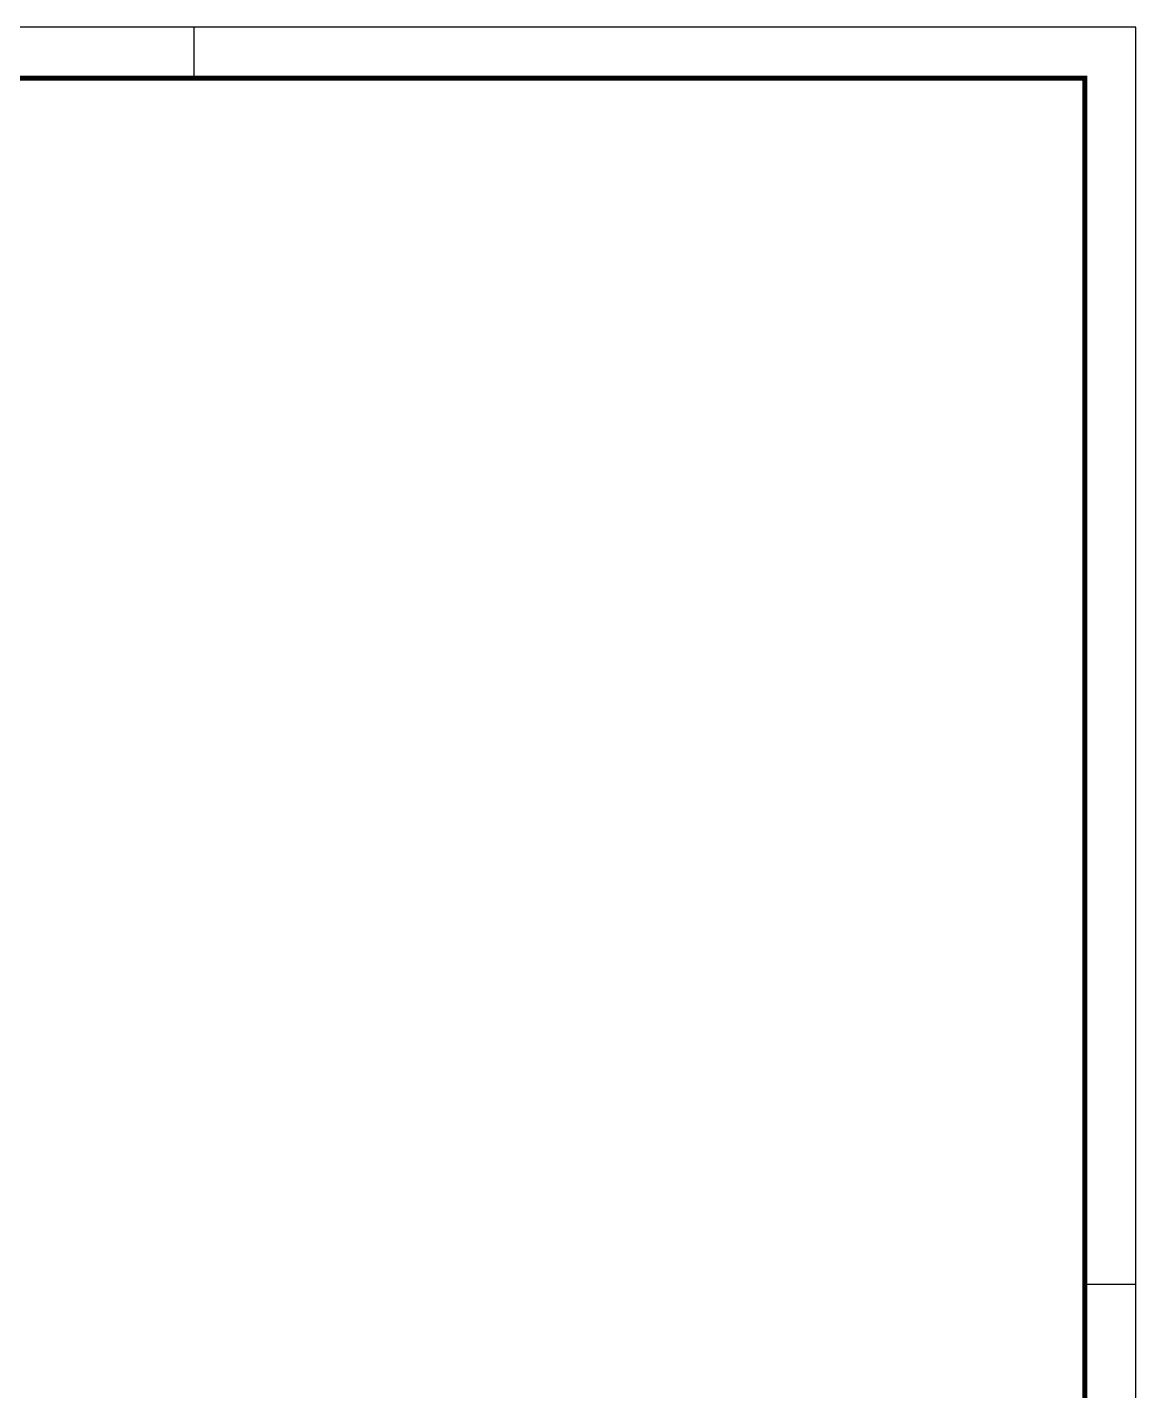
# Model space of a CAD drawing. Extents: x 1 to 119, y 5 to 89.
# Drawn here: x 97.71 to 119.49, y 62.17 to 88.96 of the extents above; entities that cross this region are included whole.
import ezdxf

# ---------------------------------------------------------------- set-up
doc = ezdxf.new("R2010")
doc.units = 0
doc.header["$MEASUREMENT"] = 0
doc.layers.get('0').update_dxf_attribs({"linetype": 'CONTINUOUS'})
doc.layers.add('ARQ-FOLHA', color=7, linetype='CONTINUOUS')

# ---------------------------------------------------------------- blocks, each defined once
blk = doc.blocks.new('fla0')
at = {"layer": 'ARQ-FOLHA'}
for p, q in [((5101.19, 1431.998), (4982.29, 1431.998)), ((5082.69, 1430.998), (5082.69, 1431.998)), ((5101.19, 1347.898), (5101.19, 1431.998)), ((5100.19, 1407.298), (5101.19, 1407.298))]:
    blk.add_line(p, q, dxfattribs=at)
at = {"layer": 'ARQ-FOLHA', "const_width": 0.1}
blk.add_lwpolyline([(5100.19, 1430.998), (4984.79, 1430.998), (4984.79, 1348.898), (5100.19, 1348.898), (5100.19, 1430.998)], dxfattribs=at)

msp = doc.modelspace()

# ---------------------------------------------------------------- block references
msp.add_blockref('fla0', (-4981.704, -1343.037))

doc.saveas('drawing.dxf')
